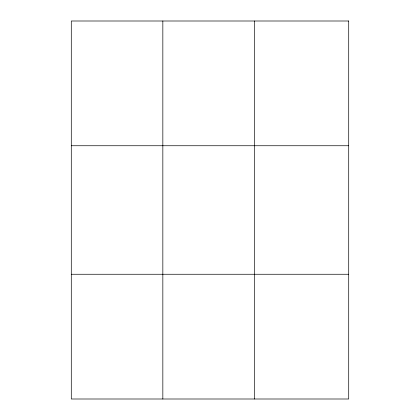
<?xml version="1.0" encoding="UTF-8"?>
<svg xmlns="http://www.w3.org/2000/svg" width="420" height="420" viewBox="0 0 420 420"><rect width="100%" height="100%" fill="white"/><g stroke="black" fill="none" stroke-linecap="round" stroke-linejoin="round"><path stroke-width="0.63" d="M162.839 21L162.839 399M254.389 21L254.389 399M71.29 145.74L348.71 145.74M71.29 274.26L348.71 274.26M348.71 21L348.71 399L71.29 399L71.29 21L348.71 21"/></g></svg>
